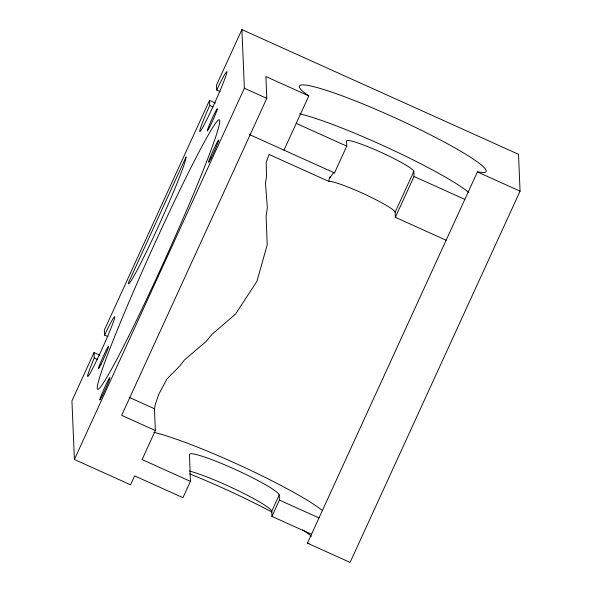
<?xml version="1.0" encoding="UTF-8"?>
<svg xmlns="http://www.w3.org/2000/svg" width="592" height="592" viewBox="0 0 592 592"><rect width="100%" height="100%" fill="white"/><g stroke="black" fill="none" stroke-linecap="round" stroke-linejoin="round"><path stroke-width="0.89" d="M99.915 355.244L94.032 352.588L71.935 400.851L74.4 459.488L130.529 484.796L134.606 475.887L182.95 497.687L190.424 481.355L142.087 459.547L155.363 430.554L154.445 408.746L155.4 404.166L158.663 394.479L166.974 378.954L179.983 365.782L184.482 359.892L206.164 341.451L211.906 334.428L235.527 314.078L256.891 281.392L267.207 244.896L266.104 216.036L267.355 207.799L265.46 183.017L266.518 176.771L266.185 162.252L269.079 154.475L328.775 181.389L329.233 178.873L333.355 172.916L334.502 172.916L346.757 146.15L346.542 141.081A36.956 3.929 24.6 0 1 379.997 151.855A36.956 3.929 24.6 0 1 413.823 171.421L414.037 176.483L395.338 217.323L446.131 240.226M215.377 103.052L209.494 100.403L104.347 330.055L104.562 335.072L107.922 336.589M283.99 150.139L308.817 95.897L303.578 92.086A102.66 10.908 24.6 0 1 388.877 115.048A102.66 10.908 24.6 0 1 483.953 172.575L477.404 171.917L307.433 543.167L350.094 562.4L520.065 191.149L518.518 154.32L241.906 29.6L216.531 85.026L216.739 90.043L220.106 91.56M74.4 459.488L244.37 88.23L241.906 29.6M308.817 95.897L265.882 76.538L266.8 98.346L121.656 415.362L155.363 430.554M329.618 178.037L330.388 176.357M395.338 217.323L395.13 212.254L413.823 171.421M311.51 534.258L271.943 516.409L271.721 511.347L279.202 495.008A49.277 5.239 24.6 0 0 234.099 468.923A49.277 5.239 24.6 0 0 189.492 454.56L190.424 481.355M271.943 516.409L279.417 500.085L279.202 495.008M328.775 181.389L328.945 181.3A36.956 3.929 24.6 0 1 365.693 194.709A36.956 3.929 24.6 0 1 395.13 212.254M307.433 543.167L309.068 543.33M477.404 171.917L520.065 191.149M244.37 88.23L266.8 98.346M296.244 123.373L346.757 146.15M414.037 176.483L464.831 199.386M209.494 100.403L209.701 105.42L213.068 106.937M249.469 134.576L334.502 172.916M94.032 352.588L94.261 357.997L97.621 359.514M129.167 397.35L154.445 408.746M279.417 500.085L318.992 517.919M189.558 473.822A102.66 10.908 24.6 0 1 272.039 512.087M302.623 529.855A102.66 10.908 24.6 0 1 311.436 536.271M153.757 432.323A102.66 10.908 24.6 0 1 243.223 466.866A102.66 10.908 24.6 0 1 322.433 510.563M299.589 113.79A102.66 10.908 24.6 0 1 389.928 148.733A102.66 10.908 24.6 0 1 468.834 192.496M104.562 335.072A32.849 1.769 -65.7 0 1 113.057 322.766A32.849 1.769 -65.7 0 1 91.701 370.296A32.849 1.769 -65.7 0 1 94.261 357.997M216.739 90.043A32.849 1.769 -65.7 0 1 224.612 79.424A32.849 1.769 -65.7 0 1 202.338 128.079A32.849 1.769 -65.7 0 1 209.701 105.42M189.425 471.04A49.277 5.239 24.6 0 1 239.649 491.375A49.277 5.239 24.6 0 1 271.721 511.347M186.021 156.998L128.227 283.228A69.812 3.752 -65.7 0 0 157.472 228.416A69.812 3.752 -65.7 0 0 186.021 156.998M128.605 336.374A147.83 7.948 -65.7 0 0 219.75 120.664A147.83 7.948 -65.7 0 0 127.324 305.909A147.83 7.948 -65.7 0 0 128.605 336.374M209.797 126.718A12.321 0.666 -65.7 0 0 217.397 108.743A12.321 0.666 -65.7 0 0 209.694 124.179A12.321 0.666 -65.7 0 0 209.797 126.718M101.017 364.317A12.321 0.666 -65.7 0 0 108.61 346.342A12.321 0.666 -65.7 0 0 100.914 361.779A12.321 0.666 -65.7 0 0 101.017 364.317M102.335 395.589A12.321 0.666 -65.7 0 0 109.927 377.615A12.321 0.666 -65.7 0 0 102.224 393.051A12.321 0.666 -65.7 0 0 102.335 395.589M211.189 157.842A12.321 0.666 -65.7 0 0 218.707 139.993A12.321 0.666 -65.7 0 0 210.937 155.615A12.321 0.666 -65.7 0 0 211.189 157.842"/></g></svg>
